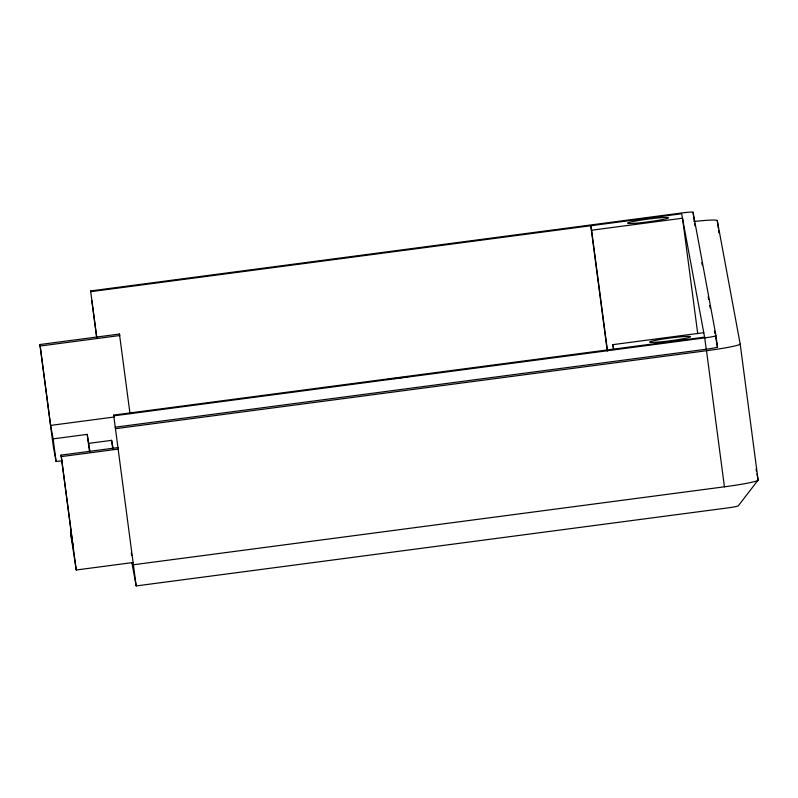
<?xml version="1.0" encoding="UTF-8"?>
<svg xmlns="http://www.w3.org/2000/svg" width="798" height="798" viewBox="0 0 798 798"><rect width="100%" height="100%" fill="white"/><g stroke="black" fill="none" stroke-linecap="round" stroke-linejoin="round"><path stroke-width="1.2" d="M96.718 337.035L90.613 290.931L681.552 212.986A11.461 0.758 -7.5 0 1 693.053 212.238L715.966 335.649L717.452 346.99A11.461 0.758 -7.5 0 1 706.23 349.235L115.291 427.179L115.57 428.676L706.509 350.731A34.384 2.274 -7.5 0 0 740.185 343.998L717.282 220.577A34.384 2.274 -7.5 0 0 694.041 221.475M607.278 351.03L590.779 225.724L591.607 230.213L682.529 218.223L697.731 333.704M39.9 344.527L119.451 334.043L119.73 335.529L40.179 346.023L39.9 344.527L53.336 446.591L56.109 461.543L62.204 460.745M613.502 349.564L612.854 344.656L703.766 332.666M740.185 343.998L758.1 480.067L738.359 505.752A11.461 0.758 -7.5 0 1 727.128 507.997L136.189 585.932L113.655 415.09L704.594 337.105L681.642 213.754L90.753 291.679L90.613 290.931M387.619 379.429L391.21 378.95M393.594 378.641L395.988 378.322M399.579 377.853L403.17 377.374M405.564 377.055L407.958 376.746M715.966 335.649A11.461 0.758 -7.5 0 1 704.734 337.903L113.795 415.838L113.655 415.09M40.179 346.023L50.623 425.404L114.264 417.015M50.623 425.404L53.127 438.87L87.221 434.371L89.984 451.698M88.887 443.349L111.61 440.346L113.176 448.755M133.067 562.51L76.239 570.001L70.483 532.366L72.977 545.822L61.037 455.109L118.553 447.518M61.037 455.109L61.316 456.606L118.134 449.104M133.485 564.755L724.424 486.81A34.384 2.274 -7.5 0 0 758.1 480.067L756.963 473.962M756.055 469.074L756.514 471.518M694.549 223.58L695.008 226.024M701.811 262.682L702.26 265.126M708.155 296.896L708.614 299.34M709.741 305.444L710.2 307.888M714.509 331.11L714.958 333.554M715.417 335.998L717.452 346.99M612.854 344.656L613.682 349.145M92.099 302.272L91.83 300.776L96.668 337.554M131.291 552.934L131.73 555.328M131.869 562.67L136.189 585.932M717.282 220.577L718.25 227.939M718.569 230.393L718.888 232.836M693.053 212.238L694.25 221.315M706.509 350.731L724.424 486.81M704.734 337.903L706.23 349.235M591.607 230.213L607.458 350.611M119.451 334.043L130.014 413.693M111.61 440.346L112.718 448.705M87.221 434.371L89.576 452.276M61.316 456.606L76.239 570.001M53.127 438.87L56.109 461.543M633.732 223.34A20.628 1.367 -7.5 0 0 667.836 218.223A20.628 1.367 -7.5 0 0 642.48 219.879A20.628 1.367 -7.5 0 0 633.732 223.34M655.806 342.262A20.628 1.367 -7.5 0 0 689.911 337.145A20.628 1.367 -7.5 0 0 664.554 338.801A20.628 1.367 -7.5 0 0 655.806 342.262"/></g></svg>
